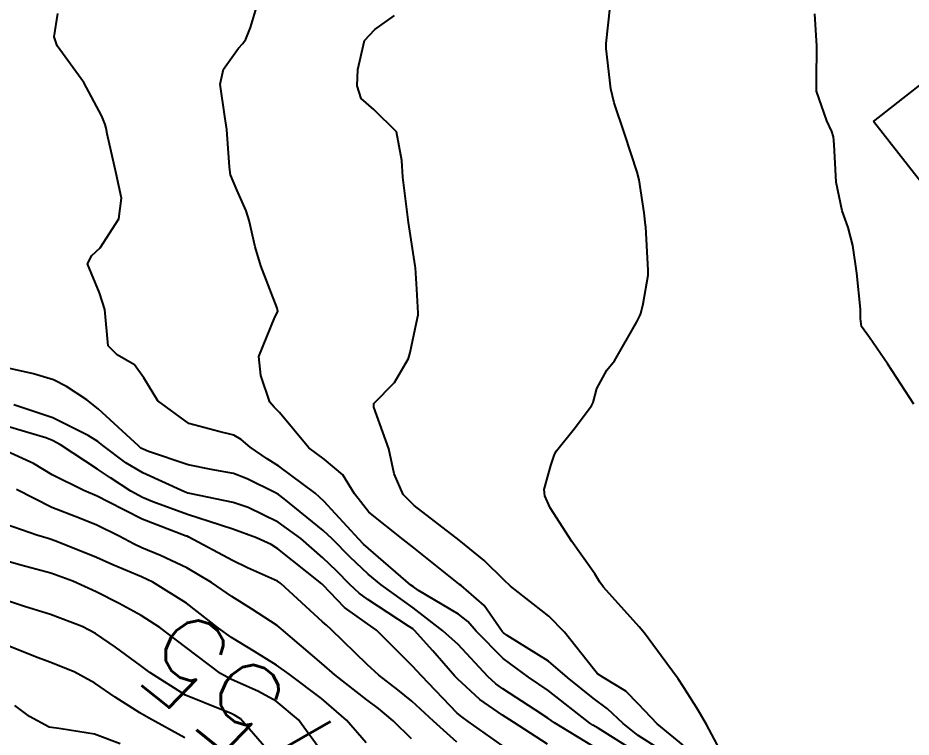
# Model space of a CAD drawing. Header units: metres. Extents: x 298520 to 308411, y 7433745 to 7450750.
# Drawn here: x 303000.87 to 303040.3, y 7440864.19 to 7440895.93 of the extents above; entities that cross this region are included whole.
import ezdxf
from ezdxf.enums import TextEntityAlignment as Align

# ---------------------------------------------------------------- set-up
doc = ezdxf.new("R2010")
doc.units = ezdxf.units.M
doc.header["$LTSCALE"] = 10
for name, color, linetype in [('Cotas', 45, 'Continuous'), ('Curvas de Nivel 1m', 11, 'Continuous'), ('Curvas de Nivel 5m', 15, 'Continuous'), ('Edificações', 30, 'Continuous')]:
    doc.layers.add(name, color=color, linetype=linetype)
doc.styles.add('Style-STANDARD', font='STANDARD.shx')

msp = doc.modelspace()

# ---------------------------------------------------------------- linework, layer by layer
at = {"layer": 'Curvas de Nivel 1m', "flags": 128}
for points, elevation in [([(303029.569, 7440863.43), (303028.245, 7440864.269), (303027.58, 7440864.79), (303026.897, 7440865.439), (303026.264, 7440865.917), (303025.13, 7440866.821), (303024.284, 7440867.537), (303022.468, 7440868.681), (303022.302, 7440868.786), (303022.247, 7440868.851), (303021.445, 7440869.994), (303020.428, 7440870.878), (303020.366, 7440870.922), (303020.324, 7440870.962), (303019.967, 7440871.244), (303018.339, 7440872.546), (303017.872, 7440872.905), (303016.361, 7440874.115), (303015.728, 7440874.93), (303015.213, 7440875.769), (303014.388, 7440876.456), (303013.715, 7440876.957), (303012.408, 7440878.512), (303012.186, 7440878.748), (303011.993, 7440878.976), (303011.597, 7440880.145), (303011.506, 7440880.984), (303012.213, 7440882.727), (303012.339, 7440882.972), (303012.312, 7440883.125), (303011.59, 7440884.984), (303011.346, 7440885.832), (303011.08, 7440886.991), (303010.947, 7440887.423), (303010.526, 7440888.348), (303010.254, 7440889.003), (303010.201, 7440889.341), (303010.085, 7440891.005), (303009.994, 7440891.581), (303009.79, 7440893.008), (303009.937, 7440893.662), (303010.607, 7440894.597), (303010.801, 7440894.806), (303010.93, 7440894.995), (303011.128, 7440895.502), (303011.572, 7440896.986)], 763), ([(303028.233, 7440863.476), (303026.475, 7440864.582), (303026.252, 7440864.716), (303026.111, 7440864.811), (303024.267, 7440866.245), (303023.401, 7440866.839), (303022.285, 7440867.661), (303021.089, 7440868.868), (303020.721, 7440869.288), (303020.31, 7440869.624), (303018.551, 7440870.668), (303018.322, 7440870.817), (303018.215, 7440870.901), (303016.339, 7440872.516), (303016.129, 7440872.711), (303015.922, 7440872.926), (303014.368, 7440874.61), (303013.995, 7440874.954), (303012.385, 7440876.143), (303011.876, 7440876.466), (303011.115, 7440876.989), (303010.728, 7440877.327), (303010.401, 7440877.52), (303009.738, 7440877.672), (303008.408, 7440878.035), (303007.047, 7440879.034), (303006.433, 7440880.045), (303006.01, 7440880.618), (303005.247, 7440881.058), (303004.847, 7440881.464), (303004.701, 7440883.066), (303004.474, 7440883.796), (303003.94, 7440885.076), (303004.125, 7440885.445), (303004.5, 7440885.791), (303005.32, 7440887.058), (303005.443, 7440887.977), (303005.199, 7440889.06), (303004.807, 7440890.818), (303004.758, 7440891.067), (303004.716, 7440891.22), (303004.568, 7440891.599), (303003.784, 7440893.078), (303002.607, 7440894.694), (303002.471, 7440895.092), (303002.623, 7440896.132)], 762), ([(303030.239, 7440863.839), (303029.087, 7440864.772), (303028.261, 7440865.638), (303027.696, 7440866.217), (303026.729, 7440866.803), (303026.454, 7440866.987), (303026.277, 7440867.208), (303024.994, 7440868.823), (303024.31, 7440869.533), (303022.613, 7440870.847), (303022.326, 7440871.113), (303021.455, 7440871.984), (303020.343, 7440872.88), (303018.366, 7440874.416), (303017.871, 7440874.905), (303017.474, 7440875.817), (303017.236, 7440876.912), (303016.575, 7440878.755), (303016.574, 7440878.918), (303017.491, 7440879.845), (303018.104, 7440880.903), (303018.185, 7440881.163), (303018.459, 7440882.494), (303018.53, 7440882.832), (303018.535, 7440882.899), (303018.479, 7440883.963), (303018.415, 7440884.901), (303018.405, 7440884.989), (303018.109, 7440886.904), (303018.055, 7440887.368), (303017.853, 7440888.907), (303017.812, 7440889.639), (303017.58, 7440890.91), (303016.573, 7440891.883), (303016.023, 7440892.374), (303015.846, 7440892.931), (303015.868, 7440893.657), (303016.165, 7440894.927), (303016.618, 7440895.42), (303017.491, 7440896.044)], 764), ([(303040.417, 7440878.888), (303039.271, 7440880.652), (303038.455, 7440881.829), (303038.106, 7440882.312), (303038.057, 7440882.666), (303038.055, 7440883.081), (303037.898, 7440884.669), (303037.727, 7440885.894), (303037.513, 7440886.675), (303037.254, 7440887.413), (303036.981, 7440888.683), (303036.905, 7440890.338), (303036.864, 7440890.685), (303036.798, 7440890.92), (303036.57, 7440891.386), (303036.121, 7440892.695), (303036.114, 7440893.17), (303036.139, 7440894.687), (303036.043, 7440896.104)], 766), ([(303026.238, 7440863.789), (303024.55, 7440864.827), (303024.255, 7440865.028), (303023.699, 7440865.395), (303022.268, 7440866.319), (303021.957, 7440866.542), (303021.613, 7440866.86), (303020.294, 7440868.272), (303019.631, 7440868.887), (303018.313, 7440869.892), (303016.898, 7440870.914), (303016.328, 7440871.384), (303015.531, 7440872.128), (303014.738, 7440872.944), (303014.348, 7440873.312), (303012.627, 7440874.709), (303012.372, 7440874.896), (303012.235, 7440874.972), (303010.981, 7440875.593), (303010.381, 7440875.825), (303009.392, 7440876), (303008.385, 7440876.205), (303006.637, 7440876.791), (303006.391, 7440876.896), (303006.3, 7440876.949), (303006.185, 7440877.043), (303004.417, 7440878.674), (303003.908, 7440879.075), (303003.012, 7440879.668), (303002.432, 7440879.952), (303001.55, 7440880.219), (303000.436, 7440880.475)], 761), ([(303022.238, 7440863.827), (303020.742, 7440864.873), (303020.457, 7440865.079), (303020.257, 7440865.254), (303018.682, 7440866.896), (303018.279, 7440867.323), (303016.694, 7440868.916), (303016.306, 7440869.196), (303015.282, 7440869.905), (303014.323, 7440870.908), (303014.287, 7440870.95), (303012.338, 7440872.507), (303012.052, 7440872.687), (303011.395, 7440872.984), (303010.349, 7440873.375), (303009.814, 7440873.543), (303008.358, 7440874.018), (303006.829, 7440874.572), (303006.369, 7440874.76), (303005.848, 7440875.048), (303004.947, 7440875.63), (303004.382, 7440876.016), (303002.747, 7440877.086), (303002.396, 7440877.278), (303002.097, 7440877.395), (303000.405, 7440877.894)], 759), ([(303020.239, 7440863.97), (303019.208, 7440864.89), (303018.262, 7440865.773), (303017.638, 7440866.281), (303016.798, 7440866.922), (303016.28, 7440867.391), (303014.7, 7440868.944), (303014.482, 7440869.125), (303014.306, 7440869.277), (303012.476, 7440870.968), (303012.324, 7440871.071), (303011, 7440871.66), (303010.333, 7440871.984), (303008.415, 7440873.019), (303008.343, 7440873.052), (303008.299, 7440873.065), (303006.354, 7440873.807), (303004.85, 7440874.578), (303004.369, 7440874.822), (303003.78, 7440875.076), (303002.38, 7440875.772), (303001.555, 7440876.273), (303000.39, 7440876.789)], 758), ([(303018.241, 7440864.122), (303017.429, 7440864.912), (303016.786, 7440865.45), (303016.262, 7440865.836), (303014.862, 7440866.944), (303014.28, 7440867.439), (303012.493, 7440868.968), (303012.304, 7440869.118), (303011.177, 7440869.853), (303010.317, 7440870.393), (303009.416, 7440871.009), (303008.329, 7440871.666), (303007.159, 7440872.207), (303006.338, 7440872.548), (303005.998, 7440872.703), (303005.341, 7440873.055), (303004.35, 7440873.541), (303003.585, 7440873.847), (303002.361, 7440874.326), (303000.805, 7440875.114)], 757), ([(303016.238, 7440863.943), (303015.373, 7440864.939), (303014.262, 7440865.888), (303012.836, 7440866.964), (303012.279, 7440867.364), (303011.309, 7440867.963), (303010.297, 7440868.582), (303009.727, 7440869.006), (303008.314, 7440870.101), (303006.816, 7440871.035), (303006.325, 7440871.259), (303005.062, 7440871.791), (303004.333, 7440872.12), (303002.613, 7440872.814), (303002.341, 7440872.91), (303002.201, 7440872.952), (303001.696, 7440873.1), (303000.35, 7440873.58)], 756), ([(303012.227, 7440863.229), (303010.688, 7440864.993), (303010.421, 7440865.164), (303010.255, 7440865.243), (303009.869, 7440865.392), (303008.263, 7440866.037), (303006.688, 7440867.036), (303006.278, 7440867.35), (303005.182, 7440868.164), (303004.298, 7440868.765), (303003.707, 7440869.076), (303002.308, 7440869.604), (303001.153, 7440869.949), (303000.314, 7440870.233)], 754), ([(303008.24, 7440864.158), (303006.639, 7440865.036), (303006.255, 7440865.26), (303005.165, 7440865.96), (303004.268, 7440866.576), (303003.355, 7440867.079), (303002.279, 7440867.504), (303001.651, 7440867.73), (303000.29, 7440868.282)], 753), ([(303005.387, 7440863.902), (303004.242, 7440864.323), (303002.774, 7440864.556), (303002.246, 7440864.628), (303001.374, 7440865.103), (303000.726, 7440865.582)], 752)]:
    msp.add_lwpolyline(points, dxfattribs=dict(at, elevation=elevation))
at = {"layer": 'Curvas de Nivel 5m', "flags": 128}
for points, elevation in [([(303032.226, 7440862.954), (303031.262, 7440864.745), (303030.894, 7440865.385), (303030.269, 7440866.374), (303030.01, 7440866.763), (303029.268, 7440867.785), (303028.524, 7440868.778), (303028.297, 7440869.051), (303026.716, 7440870.804), (303026.554, 7440871.035), (303026.329, 7440871.391), (303025.323, 7440872.82), (303024.365, 7440874.305), (303024.128, 7440874.832), (303024.096, 7440875.112), (303024.386, 7440876.175), (303024.554, 7440876.665), (303024.641, 7440876.828), (303025.42, 7440877.802), (303026.191, 7440878.812), (303026.266, 7440878.961), (303026.424, 7440879.569), (303026.861, 7440880.379), (303027.196, 7440880.799), (303028.189, 7440882.513), (303028.319, 7440882.781), (303028.366, 7440882.88), (303028.471, 7440883.313), (303028.687, 7440884.581), (303028.695, 7440884.778), (303028.58, 7440886.712), (303028.575, 7440886.779), (303028.518, 7440887.332), (303028.285, 7440888.782), (303028.199, 7440889.123), (303027.662, 7440890.789), (303027.193, 7440892.178), (303027.042, 7440892.795), (303026.832, 7440894.575), (303026.837, 7440894.798), (303027.005, 7440896.42)], 765), ([(303024.239, 7440863.875), (303022.75, 7440864.845), (303022.256, 7440865.167), (303021.255, 7440865.857), (303020.272, 7440866.758), (303020.16, 7440866.881), (303019.185, 7440867.996), (303018.378, 7440868.899), (303018.304, 7440868.964), (303018.115, 7440869.091), (303016.316, 7440870.257), (303015.932, 7440870.539), (303015.522, 7440870.932), (303014.924, 7440871.536), (303014.334, 7440872.099), (303013.354, 7440872.96), (303012.353, 7440873.67), (303011.027, 7440874.326), (303010.366, 7440874.539), (303008.451, 7440874.94), (303008.372, 7440874.961), (303008.221, 7440875.022), (303006.381, 7440875.854), (303005.634, 7440876.3), (303004.621, 7440877.067), (303004.395, 7440877.234), (303003.974, 7440877.499), (303002.411, 7440878.286), (303000.685, 7440878.85)], 760), ([(303014.233, 7440863.607), (303013.253, 7440864.96), (303012.261, 7440865.775), (303011.48, 7440866.197), (303010.27, 7440866.748), (303009.803, 7440867.005), (303008.29, 7440868.149), (303007.136, 7440869.032), (303006.308, 7440869.556), (303005.342, 7440870.083), (303004.318, 7440870.607), (303003.291, 7440871.08), (303002.326, 7440871.426), (303000.992, 7440871.773), (303000.331, 7440871.964)], 755)]:
    msp.add_lwpolyline(points, dxfattribs=dict(at, elevation=elevation))
at = {"layer": 'Edificações'}
msp.add_lwpolyline([(303038.632, 7440891.363), (303042.239, 7440894.189), (303044.903, 7440890.788), (303041.296, 7440887.963)], close=True, dxfattribs=at)

# ---------------------------------------------------------------- texts
at = {"layer": 'Cotas', "style": 'Style-STANDARD'}
msp.add_text('755', height=4, rotation=141.114, dxfattribs=at).set_placement((303010.617, 7440865.58, 755), align=Align.MIDDLE_CENTER)

doc.saveas('drawing.dxf')
